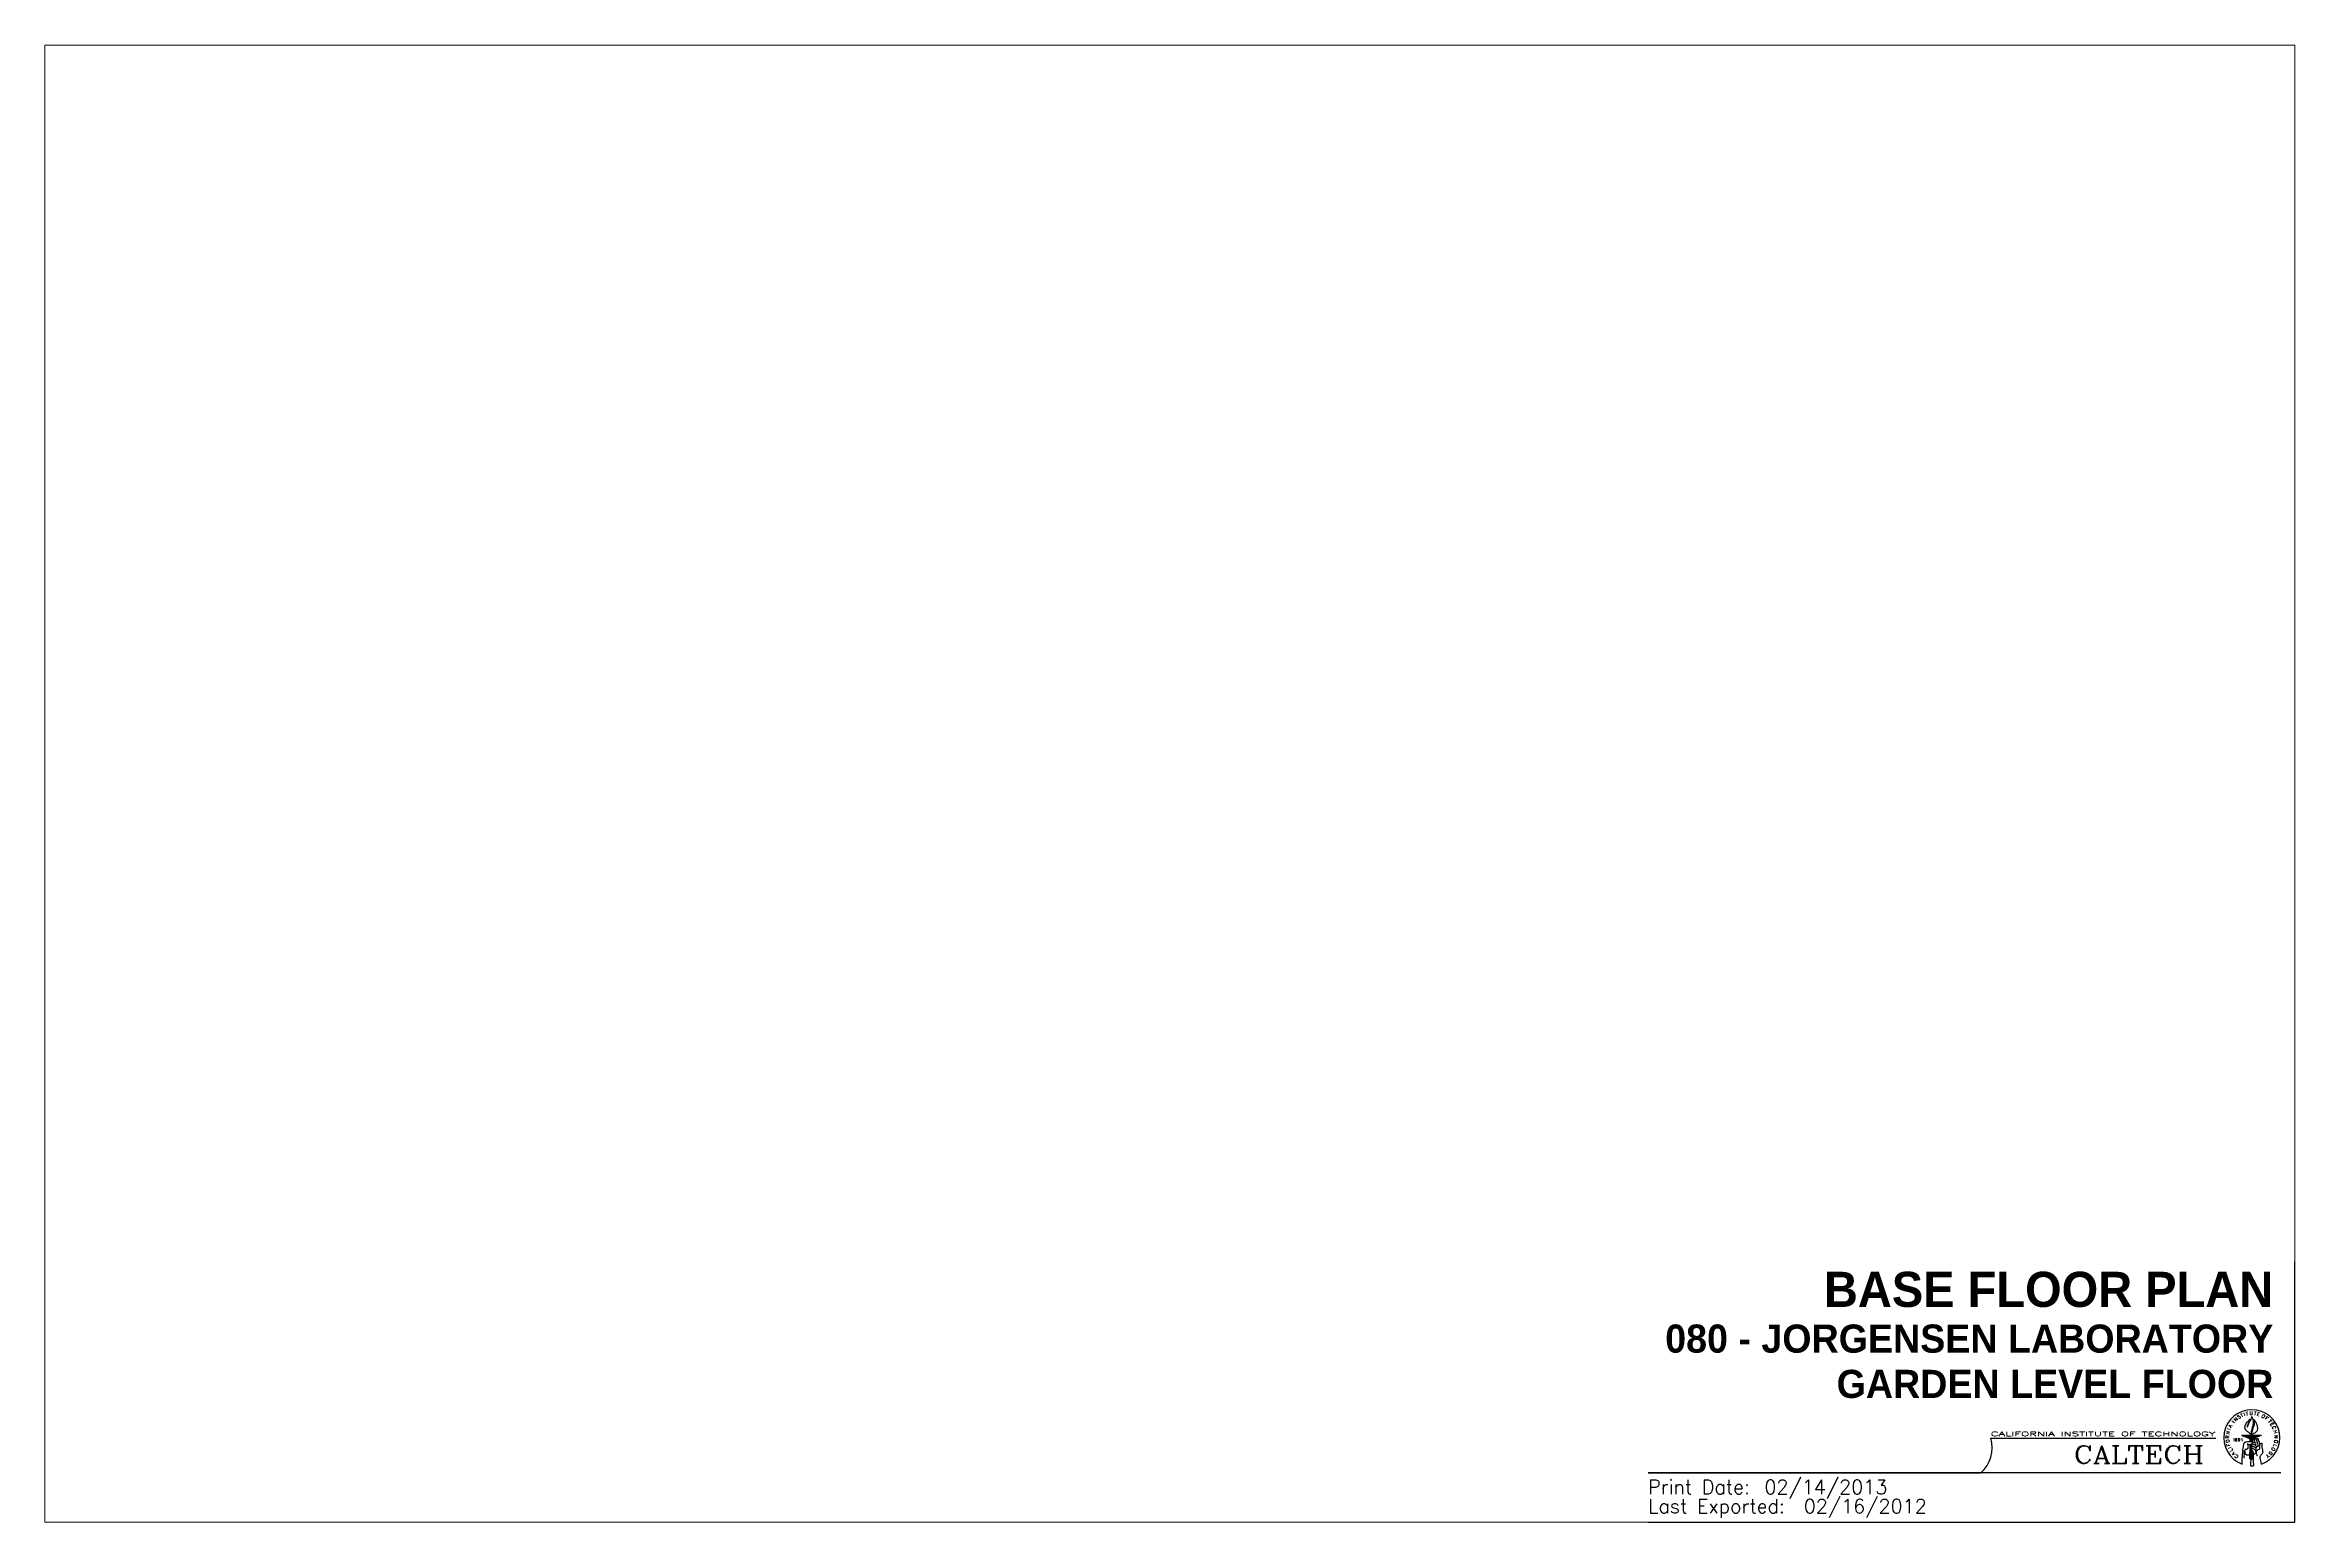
# Paper-space layout 'Layout1' of a CAD drawing. Extents: x 0.1 to 16.1, y 0 to 10.5.
import ezdxf
from ezdxf.enums import TextEntityAlignment as Align

# ---------------------------------------------------------------- set-up
doc = ezdxf.new("R2010")
doc.units = 0
doc.header["$LTSCALE"] = 12
doc.header["$MEASUREMENT"] = 0
doc.layers.get('0').update_dxf_attribs({"linetype": 'CONTINUOUS'})
doc.styles.add('FAI1', font='bold.shx')
doc.styles.add('FAI2', font='romans.shx')
doc.styles.add('LogoTXT', font='romanc.shx')

# ---------------------------------------------------------------- blocks, each defined once
blk = doc.blocks.new('Caltech_logo')
h = blk.add_hatch(color=256)
edge = h.paths.add_edge_path()
edge.add_line((97.4, 79.3), (97.4, 74.5))
edge.add_spline(control_points=[(97.4, 74.5), (99.4, 74.5), (101.7, 74.5), (104.3, 74.2), (104.9, 74), (105.2, 73.8), (105.3, 73.8)], knot_values=[85.77646, 85.77646, 85.77646, 85.77646, 91.842207, 92.763184, 93.49487, 93.812209, 93.812209, 93.812209, 93.812209], degree=3, periodic=0)
edge.add_line((105.3, 73.8), (105.3, 79.1))
edge.add_arc((112.3, 79.1), 7, 110.19983, 180, ccw=False)
edge.add_line((109.9, 85.7), (131.4, 93.6))
edge.add_arc((131, 94.4), 0.884, 298.74408, 360)
edge.add_line((131.9, 94.4), (131.9, 95))
edge.add_line((131.9, 95), (71.3, 95))
edge.add_line((71.3, 95), (71.3, 94.4))
edge.add_arc((72.2, 94.4), 0.884, 180, 241.25592)
edge.add_line((71.7, 93.6), (92.8, 85.8))
edge.add_arc((90.4, 79.3), 7, 0, 69.80017, ccw=False)
h = blk.add_hatch(color=256)
edge = h.paths.add_edge_path()
edge.add_line((96.1, 20.6), (108, 20.6))
edge.add_line((108, 20.6), (107.1, 39.8))
edge.add_spline(control_points=[(107.1, 39.8), (107.1, 40.5), (106.9, 41.7), (106.8, 43), (106.5, 43.8), (106.2, 44.4), (105.3, 45.4), (104.1, 46.4), (102.7, 47.2), (102, 47.7), (101.6, 48.1), (100.8, 49.3), (101.1, 50.9), (101.7, 52), (101.7, 52.1)], knot_values=[0, 0, 0, 0, 2.234002, 3.442346, 4.070618, 4.731545, 5.54063, 8.015319, 9.352043, 10.29138, 10.726759, 11.146183, 14.411118, 14.734547, 14.734547, 14.734547, 14.734547], degree=3, periodic=0)
edge.add_spline(control_points=[(101.7, 52.1), (101.3, 52.5), (100.5, 53.5), (100.6, 55.4), (101, 56.7), (101.4, 57.2), (101.7, 57.3), (101.7, 57.3)], knot_values=[25.453337, 25.453337, 25.453337, 25.453337, 27.085069, 29.415523, 30.654392, 31.136201, 31.403514, 31.403514, 31.403514, 31.403514], degree=3, periodic=0)
edge.add_spline(control_points=[(101.7, 57.3), (101.4, 57.8), (100.8, 58.6), (100.3, 60), (100.3, 61.3), (100.6, 62.2), (101.3, 62.9), (101.8, 63.3), (102.1, 63.5), (102.2, 63.5)], knot_values=[22.838093, 22.838093, 22.838093, 22.838093, 24.39649, 26.140386, 27.135378, 28.079713, 29.089369, 29.783601, 30.11245, 30.11245, 30.11245, 30.11245], degree=3, periodic=0)
edge.add_spline(control_points=[(102.2, 63.5), (102, 63.7), (101.5, 64.2), (101.1, 65.4), (101, 66.6), (101.2, 67.3), (101.3, 67.3)], knot_values=[21.876597, 21.876597, 21.876597, 21.876597, 22.666027, 23.923788, 25.835002, 26.009195, 26.009195, 26.009195, 26.009195], degree=3, periodic=0)
edge.add_spline(control_points=[(101.3, 67.3), (100.8, 67.1), (99.7, 66.5), (98.2, 66.1), (97.2, 66.1), (97, 66.1)], knot_values=[10.237981, 10.237981, 10.237981, 10.237981, 11.67684, 14.106601, 14.771461, 14.771461, 14.771461, 14.771461], degree=3, periodic=0)
edge.add_line((97, 66.1), (96.1, 20.6))
for p, q in [((71.3, 95), (131.9, 95)), ((71.3, 94.4), (71.3, 95)), ((71.7, 93.6), (92.8, 85.8)), ((97.4, 74.5), (97.4, 79.3)), ((105.3, 73.8), (105.3, 79.1)), ((131.4, 93.6), (109.9, 85.7)), ((131.9, 94.4), (131.9, 95)), ((96.1, 20.6), (97, 66.1)), ((96.1, 20.6), (108, 20.6)), ((108, 20.6), (107.1, 39.8))]:
    blk.add_line(p, q)
for centre, radius, start, end in [((102.2, 86.7), 87.1, 290.29409, 249.6935), ((72.2, 94.4), 0.884, 180, 258.34442), ((90.4, 79.3), 7, 0, 69.80017), ((112.3, 79.1), 7, 110.19983, 180), ((131, 94.4), 0.884, 281.65558, 0), ((102.2, 86.7), 87.1, 267.09245, 273.45173)]:
    blk.add_arc(centre, radius, start, end)
for points, knots in [([(101.2, 95.4), (99.8, 96.7), (96.7, 99.7), (90.8, 103.7), (85.5, 108.3), (82, 113.3), (80.9, 118), (81.2, 122.4), (83.9, 129.1), (89.3, 136.5), (94, 142.1), (96.1, 144.4)], [0, 0, 0, 0, 5.758382, 12.949616, 21.13918, 26.852234, 31.036123, 35.06263, 39.959904, 52.65724, 62.058022, 62.058022, 62.058022, 62.058022]), ([(90.1, 120.3), (89.7, 120.9), (88.9, 122.1), (89, 125.1), (91.4, 128.7), (93.1, 133.6), (95.7, 138.3), (96.2, 142), (96.1, 143.9), (96.1, 144.4)], [0, 0, 0, 0, 2.013845, 4.317258, 8.463182, 14.675029, 20.000281, 24.219952, 25.76624, 25.76624, 25.76624, 25.76624]), ([(89.4, 119.8), (89.7, 121.2), (90.4, 125.3), (93.4, 131.6), (96.9, 138.1), (101.1, 144.6), (101.6, 149.4), (101.9, 152.3)], [0, 0, 0, 0, 4.497245, 12.376485, 20.744004, 26.785539, 35.145055, 35.145055, 35.145055, 35.145055]), ([(101.9, 152.3), (102.1, 152.1), (103.4, 150.9), (104.9, 146.4), (106.5, 140.8), (107.2, 134.5), (106.7, 128.5), (104.8, 121.7), (102.7, 115.6), (101.4, 109.9), (100.6, 105), (100.7, 99.9), (101, 96.8), (101.2, 95.4)], [1.095589, 1.095589, 1.095589, 1.095589, 2.011334, 6.30019, 14.771798, 19.616964, 25.151075, 32.712707, 40.795418, 44.473393, 50.374911, 55.538853, 59.781882, 59.781882, 59.781882, 59.781882]), ([(101.2, 95.4), (101.1, 96.8), (100.9, 100.5), (103.1, 105.9), (105.2, 112.5), (107.9, 118.7), (110.2, 125.2), (110.9, 131.4), (110.7, 137.6), (109.9, 141.5), (109.5, 143.3)], [0, 0, 0, 0, 4.17198, 11.034828, 17.117656, 25.07605, 31.281817, 37.653728, 43.876382, 49.598116, 49.598116, 49.598116, 49.598116]), ([(109.5, 143.3), (110.4, 142.1), (112.4, 139.3), (115.1, 134.7), (117.7, 129.2), (119.1, 123.6), (119.8, 118.2), (119.9, 113.6), (118.9, 109.2), (116.5, 105.2), (112.8, 101.9), (108.3, 99.4), (103.7, 98), (101.8, 96.1), (101.2, 95.4)], [1.321253, 1.321253, 1.321253, 1.321253, 5.832347, 11.752968, 17.143833, 24.179361, 29.044696, 33.321796, 37.880843, 42.559264, 46.898445, 52.662091, 57.88423, 60.798547, 60.798547, 60.798547, 60.798547]), ([(72, 5.1), (72.2, 11.6), (72.6, 22.9), (74.1, 40.8), (75.1, 54.6), (77.1, 64.5), (78.4, 68.7), (79.5, 71), (80.6, 72.6), (81.8, 73.5), (82.9, 74.1), (84.1, 74.4), (87.8, 74.6), (94.2, 74.4), (100.5, 74.6), (104.3, 74.2), (105.2, 73.9), (105.9, 73.4), (106.3, 72.6), (106.5, 71.8), (106.6, 71), (106.6, 70.5), (106.6, 70.3)], [0, 0, 0, 0, 19.583046, 34.108432, 53.650168, 61.060717, 64.496234, 66.764298, 68.744398, 70.056508, 71.197965, 72.692403, 73.733663, 82.310358, 91.842207, 92.763184, 93.49487, 94.63432, 95.34892, 96.083184, 97.226436, 97.687962, 97.687962, 97.687962, 97.687962]), ([(115, 62.1), (115.2, 63.1), (115.4, 65.4), (115, 68.7), (112.1, 71), (107.9, 70.7), (104.1, 69.7), (100.9, 67.7), (101.1, 65.4), (101.5, 64.2), (102, 63.7), (102.2, 63.5)], [0.404375, 0.404375, 0.404375, 0.404375, 3.628526, 7.34883, 9.694367, 13.933217, 19.054271, 22.05079, 23.962004, 25.219765, 26.009195, 26.009195, 26.009195, 26.009195]), ([(105.5, 80.6), (105.8, 80.8), (106.3, 81.1), (107.1, 81.2), (107.8, 81.2), (108.4, 80.9), (109.2, 80.3), (109.9, 79.3), (110.2, 78.4), (110.4, 77.9)], [0.435251, 0.435251, 0.435251, 0.435251, 1.473153, 2.223139, 2.728833, 3.521656, 4.345066, 5.644279, 7.194327, 7.194327, 7.194327, 7.194327]), ([(117.9, 76.1), (117.4, 77.7), (116.7, 79.9), (115.6, 82.2), (115.2, 83), (114.9, 83.4), (114.6, 83.6), (114.1, 83.8), (113.6, 83.8), (113.1, 83.8), (112.5, 83.7), (111.6, 83.6), (110.8, 83.2), (109.8, 82.5), (109.7, 81), (110.6, 77.1), (111.3, 73.6), (112, 70.6)], [0, 0, 0, 0, 5.029953, 6.930496, 7.513303, 7.841376, 8.286962, 8.784404, 9.213753, 9.719402, 10.340509, 11.245825, 12.250516, 13.124889, 14.737235, 16.211106, 25.378741, 25.378741, 25.378741, 25.378741]), ([(127.6, 67.1), (126.2, 71.5), (124.6, 76.4), (123, 81.6), (122.5, 82.5), (122.1, 83.1), (121.3, 83.5), (120.3, 83.6), (119, 83.5), (117.9, 82.9), (117.2, 81.8), (117.2, 80.1), (117.5, 77.9), (119.1, 71.1), (120.8, 65.2), (122.3, 60.3)], [0.872144, 0.872144, 0.872144, 0.872144, 14.689574, 16.331399, 17.039105, 17.773334, 18.567886, 19.590328, 20.899646, 22.181701, 23.328983, 24.673823, 27.026893, 30.018738, 45.540098, 45.540098, 45.540098, 45.540098]), ([(80.7, 51.3), (81.6, 51.3), (83.1, 51.4), (85.4, 51.5), (87.4, 51.8), (89.2, 52.9), (90.9, 54.5), (91.7, 57.6), (91.4, 61.3), (91.3, 64.2), (91, 65.8), (90.4, 66.1), (89.8, 66.3), (88.9, 66.6), (88.4, 66.7)], [0, 0, 0, 0, 2.762432, 4.711443, 6.698611, 8.930521, 10.796122, 13.459048, 18.24736, 21.91919, 22.352505, 22.838868, 23.768496, 24.606182, 24.606182, 24.606182, 24.606182]), ([(88.4, 66.7), (90.5, 66.5), (93, 66.2), (96, 66.1), (97.9, 66), (99.7, 66.5), (100.8, 67.1), (101.3, 67.3)], [1.692994, 1.692994, 1.692994, 1.692994, 7.770669, 9.327807, 10.902842, 13.332603, 14.771461, 14.771461, 14.771461, 14.771461]), ([(99.1, 20.6), (99, 17.3), (98.8, 10.3), (98.1, 3.4), (97.8, -0.2)], [0.327308, 0.327308, 0.327308, 0.327308, 10.374898, 21.23527, 21.23527, 21.23527, 21.23527]), ([(115.7, 53.9), (116, 54.7), (116.5, 56.1), (116.8, 58.2), (116.4, 60.1), (115.3, 62.2), (112.5, 63.9), (109, 65.2), (105.2, 64.6), (102.6, 63.9), (101.3, 62.9), (100.6, 62.2), (100.3, 61.3), (100.3, 60), (100.8, 58.6), (101.4, 57.8), (101.7, 57.3)], [0.380747, 0.380747, 0.380747, 0.380747, 2.895231, 5.092305, 6.489924, 8.741731, 11.959619, 15.998968, 19.813319, 23.166942, 23.861174, 24.87083, 25.815164, 26.810157, 28.554053, 30.11245, 30.11245, 30.11245, 30.11245]), ([(114.2, 44.8), (114.6, 45.3), (115.4, 46.6), (116.3, 48.7), (116.3, 50.9), (116.3, 53.1), (114.8, 55.1), (112.6, 56.8), (110, 58), (107.5, 58.4), (104.8, 58.2), (102.7, 57.9), (101.5, 57.2), (101, 56.7), (100.6, 55.4), (100.5, 53.5), (101.3, 52.5), (101.7, 52.1)], [0.367603, 0.367603, 0.367603, 0.367603, 2.349528, 4.819158, 7.130838, 9.089158, 10.945785, 14.380486, 17.338569, 19.402006, 22.042744, 25.395543, 25.72065, 26.202459, 27.441327, 29.771782, 31.403514, 31.403514, 31.403514, 31.403514]), ([(107.1, 39.8), (107.1, 40.5), (106.9, 41.7), (106.8, 43), (106.5, 43.8), (106.2, 44.4), (105.3, 45.4), (104.1, 46.4), (102.7, 47.2), (102, 47.7), (101.6, 48.1), (100.8, 49.3), (101.1, 51.3), (102.2, 52.7), (103, 53.4), (104.6, 53.4), (106.9, 52.8), (109.8, 51.7), (112.2, 49.5), (113.7, 47.1), (114.4, 44.1), (114.5, 41.6), (114.3, 39.5), (113.7, 38.3), (113.1, 37.4), (112.2, 36.4), (110.8, 35.7), (109.2, 35), (108, 34.8), (107.4, 34.7)], [0, 0, 0, 0, 2.234002, 3.442346, 4.070618, 4.731545, 5.54063, 8.015319, 9.352043, 10.29138, 10.726759, 11.146183, 14.411118, 15.579276, 16.547229, 17.544896, 20.198317, 23.822637, 26.647657, 29.671682, 32.211007, 35.744535, 37.304703, 38.398687, 39.643276, 40.587235, 42.328517, 44.204235, 46.01024, 46.01024, 46.01024, 46.01024]), ([(119.6, 29.3), (118.8, 31.2), (117.6, 34.2), (117, 38.7), (116.9, 42.3), (117.8, 45.7), (120.5, 48.7), (123.8, 50.5), (126.5, 51.6), (127.4, 52.5), (127.7, 53.2), (127.5, 55.4), (127, 58.5), (126.7, 62.2), (126.8, 65.2), (127.6, 67.5), (129.1, 68.9), (130.5, 69.5), (131.8, 69.6), (132.9, 69.5), (133.8, 69.2), (134.2, 68.8), (134.3, 68.7)], [0, 0, 0, 0, 6.048102, 9.866123, 13.508847, 16.69902, 20.114663, 25.426827, 27.872977, 28.609109, 29.24982, 30.225549, 35.082947, 38.800351, 41.455762, 44.033521, 45.816652, 47.26312, 48.578299, 49.671266, 50.732468, 51.261259, 51.261259, 51.261259, 51.261259]), ([(118.6, 59.4), (119.3, 59.6), (120.5, 60), (121.7, 60.2), (122.3, 60.3)], [0, 0, 0, 0, 2.193076, 3.777225, 3.777225, 3.777225, 3.777225]), ([(132.4, 5), (131.1, 11.3), (129.6, 18.3), (128.5, 25.9), (128.2, 27.7), (128.5, 29.4), (129.7, 31.3), (131.6, 33.2), (133.9, 35.9), (135.5, 38.2), (136.7, 40), (137.2, 41.3), (137.1, 42.8), (136.8, 45.4), (136.3, 49.1), (135.1, 53.5), (134.4, 58.1), (133.8, 61.7), (134.2, 65.1), (134.4, 67.1), (134.4, 68.5), (134.3, 68.7)], [0, 0, 0, 0, 19.165713, 21.310896, 23.22631, 24.596371, 26.318103, 29.779981, 32.737431, 36.981685, 38.168331, 39.374674, 40.929855, 42.699227, 47.109101, 52.187688, 56.29787, 61.054895, 63.119162, 66.529152, 67.191538, 67.191538, 67.191538, 67.191538])]:
    blk.add_open_spline(points, degree=3, knots=knots)
for points in [[(78.5, 22.8), (80, 47.8)], [(80, 47.8), (80.4, 42.9), (81.1, 39.1), (81.9, 37.7), (83, 36.3), (84.4, 35.1), (86.2, 34), (87.6, 33.7), (90.3, 33.6), (96.4, 33.7)]]:
    blk.add_spline(points, degree=3)
blk.add_open_spline([(106.2, 20.6), (106.6, 13.7), (107, 6.7), (107.5, -0.2)], degree=3)
at = {"style": 'LogoTXT'}
for s, height, rotation, p in [('I', 10.6, 49.36204, (47.5, 131.3)), ('N', 10.6, 42.29066, (52.7, 136.5)), ('S', 10.6, 30.0051, (61.3, 145)), ('T', 10.6, 24.75664, (70.1, 149.9)), ('I', 10.6, 15.26401, (78.8, 153.8)), ('T', 10.6, 9.46934, (84.8, 155.7)), ('U', 10.6, 0.80326, (95.4, 157.4)), ('T', 10.6, 348.34986, (108.1, 158)), ('E', 10.6, 342.56457, (117.2, 156.1)), ('O', 10.6, 322.89433, (131, 152.3)), ('F', 10.6, 322.43473, (142.4, 145.1)), ('T', 10.6, 312.30779, (152.2, 136.6)), ('R', 10.6, 88.58824, (31.5, 84.2)), ('O', 10.6, 102.43962, (33.4, 72.2)), ('N', 10.6, 75.37781, (32, 96.3)), ('I', 10.6, 68.01052, (35.2, 109.9)), ('A', 10.6, 61.81026, (38.4, 117.2)), ('1', 8.34, 0.06804, (43.8, 76)), ('8', 8.34, 0.06804, (50.1, 76)), ('9', 8.34, 0.06804, (59.6, 76)), ('1', 8.34, 0.06804, (68.1, 76)), ('E', 10.6, 304.34609, (158.8, 129.1)), ('C', 10.6, 293.70158, (164.5, 120.4)), ('H', 10.6, 282.45496, (169.9, 108.8)), ('O', 10.6, 256.38095, (173.7, 80.8)), ('N', 10.6, 271.84876, (172.8, 94.5)), ('F', 10.6, 106.36225, (35.8, 62.2)), ('I', 10.6, 115.05738, (38.8, 55.6)), ('L', 10.6, 120.53642, (43.8, 46.6)), ('A', 10.6, 128.09033, (51.6, 36.5)), ('C', 10.6, 140.5147, (61.7, 29.4)), ('Y', 10.6, 218.20075, (151.7, 36.5)), ('G', 10.6, 230.50936, (159.9, 45.7)), ('O', 10.6, 242.54554, (166.8, 58)), ('L', 10.6, 251.41651, (170.9, 67.7))]:
    blk.add_text(s, height=height, rotation=rotation, dxfattribs=at).set_placement(p)
blk = doc.blocks.new('FMG-TTL')
for p, q in [((0, 0), (0, 1.85)), ((-0.1, 0.35), (-4.6, 0.35)), ((-4.6, 0), (0, 0))]:
    blk.add_line(p, q)
blk.add_lwpolyline([(-4.6, 0.35), (-2.235, 0.35, 0.298339), (-2.163, 0.596), (-0.563, 0.596)], format="xyb")
at = {"xscale": 0.002286606878815434, "yscale": 0.002286606878815434, "zscale": 0.002286606878815434}
blk.add_blockref('Caltech_logo', (-0.541, 0.401), dxfattribs=at)
at = {"style": 'FAI2', "width": 1.726022}
blk.add_text('CALIFORNIA INSTITUTE OF TECHNOLOGY', height=0.03125, dxfattribs=at).set_placement((-2.163, 0.611), (-0.565, 0.611), align=Align.FIT)
at = {"style": 'LogoTXT', "width": 1.2}
blk.add_text('CALTECH', height=0.125, dxfattribs=at).set_placement((-1.573, 0.417))
at = {"style": 'FAI2'}
for s, p in [('Print Date:', (-4.6, 0.199)), ('Last Exported:', (-4.6, 0.063))]:
    blk.add_text(s, height=0.1, dxfattribs=at).set_placement(p)
at = {"style": 'FAI1'}
for tag, p in [('BLDGNAME', (-0.154, 1.204)), ('FLOORNAME', (-0.154, 0.882))]:
    blk.add_attdef(tag, text='', height=0.2, dxfattribs=at).set_placement(p, align=Align.RIGHT)
at = {"style": 'FAI2'}
for tag, p in [('PRINTDATE', (-3.773, 0.199)), ('MODDATE', (-3.493, 0.063))]:
    blk.add_attdef(tag, p, '', height=0.1, dxfattribs=at)

psp = doc.layouts.get("Layout1")

# ---------------------------------------------------------------- block references
psp.add_blockref('FMG-TTL', (16.076, 0.021)).add_auto_attribs({'BLDGNAME': '080 - JORGENSEN LABORATORY', 'FLOORNAME': 'GARDEN LEVEL FLOOR', 'PRINTDATE': '02/14/2013', 'MODDATE': '02/16/2012'})

# ---------------------------------------------------------------- texts
at = {"style": 'FAI1'}
psp.add_text('BASE FLOOR PLAN', height=0.25, dxfattribs=at).set_placement((15.921, 1.55), align=Align.RIGHT)

# ---------------------------------------------------------------- viewports
at = {"layer": '0', "view_target_point": (-886.127, -97.966)}
psp.add_viewport(center=(8.076, 5.271), size=(16, 10.5), view_center_point=(8329.903, 2438.82), view_height=1465.87431, dxfattribs=at)

doc.saveas('drawing.dxf')
